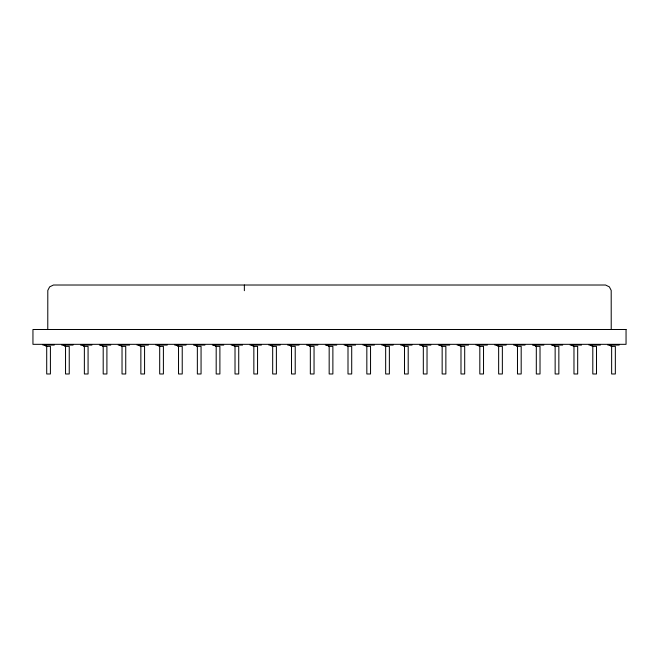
<?xml version="1.0" encoding="UTF-8"?>
<svg xmlns="http://www.w3.org/2000/svg" width="659" height="659" viewBox="0 0 659 659"><rect width="100%" height="100%" fill="white"/><g stroke="black" fill="none" stroke-linecap="round" stroke-linejoin="round"><path stroke-width="0.99" d="M42.86 345.069L54.26 345.069M61.691 345.069L73.091 345.069M80.522 345.069L91.922 345.069M99.352 345.069L110.753 345.069M118.183 345.069L129.584 345.069M137.014 345.069L148.415 345.069M155.845 345.069L167.246 345.069M174.676 345.069L186.077 345.069M193.507 345.069L204.908 345.069M212.338 345.069L223.739 345.069M231.169 345.069L242.57 345.069M250 345.069L261.401 345.069M268.831 345.069L280.232 345.069M287.662 345.069L299.062 345.069M306.493 345.069L317.893 345.069M325.324 345.069L336.724 345.069M344.155 345.069L355.555 345.069M362.985 345.069L374.386 345.069M381.816 345.069L393.217 345.069M400.647 345.069L412.048 345.069M419.478 345.069L430.879 345.069M438.309 345.069L449.71 345.069M457.14 345.069L468.541 345.069M475.971 345.069L487.372 345.069M494.802 345.069L506.203 345.069M513.633 345.069L525.034 345.069M532.464 345.069L543.864 345.069M551.295 345.069L562.695 345.069M570.126 345.069L581.526 345.069M588.957 345.069L600.357 345.069M607.787 345.069L619.188 345.069M609.27 345.069L611.634 346.37L615.341 346.37L615.341 373.983L611.634 373.983L611.634 346.37L609.649 345.069M590.439 345.069L592.803 346.37L596.51 346.37L596.51 373.983L592.803 373.983L592.803 346.37L590.818 345.069M571.608 345.069L573.973 346.37L577.679 346.37L577.679 373.983L573.973 373.983L573.973 346.37L571.987 345.069M552.777 345.069L555.142 346.37L558.848 346.37L558.848 373.983L555.142 373.983L555.142 346.37L553.156 345.069M533.947 345.069L536.311 346.37L540.018 346.37L540.018 373.983L536.311 373.983L536.311 346.37L534.325 345.069M515.116 345.069L517.48 346.37L521.187 346.37L521.187 373.983L517.48 373.983L517.48 346.37L515.495 345.069M496.285 345.069L498.649 346.37L502.356 346.37L502.356 373.983L498.649 373.983L498.649 346.37L496.664 345.069M477.454 345.069L479.818 346.37L483.525 346.37L483.525 373.983L479.818 373.983L479.818 346.37L477.833 345.069M458.623 345.069L460.987 346.37L464.694 346.37L464.694 373.983L460.987 373.983L460.987 346.37L459.002 345.069M439.792 345.069L442.156 346.37L445.863 346.37L445.863 373.983L442.156 373.983L442.156 346.37L440.171 345.069M420.961 345.069L423.325 346.37L427.032 346.37L427.032 373.983L423.325 373.983L423.325 346.37L421.34 345.069M402.13 345.069L404.494 346.37L408.201 346.37L408.201 373.983L404.494 373.983L404.494 346.37L402.509 345.069M383.299 345.069L385.663 346.37L389.37 346.37L389.37 373.983L385.663 373.983L385.663 346.37L383.678 345.069M364.468 345.069L366.832 346.37L370.539 346.37L370.539 373.983L366.832 373.983L366.832 346.37L364.847 345.069M345.637 345.069L348.001 346.37L351.708 346.37L351.708 373.983L348.001 373.983L348.001 346.37L346.016 345.069M326.806 345.069L329.171 346.37L332.877 346.37L332.877 373.983L329.171 373.983L329.171 346.37L327.185 345.069M307.975 345.069L310.34 346.37L314.046 346.37L314.046 373.983L310.34 373.983L310.34 346.37L308.354 345.069M289.144 345.069L291.509 346.37L295.216 346.37L295.216 373.983L291.509 373.983L291.509 346.37L289.523 345.069M270.314 345.069L272.678 346.37L276.385 346.37L276.385 373.983L272.678 373.983L272.678 346.37L270.692 345.069M251.483 345.069L253.847 346.37L257.554 346.37L257.554 373.983L253.847 373.983L253.847 346.37L251.862 345.069M232.652 345.069L235.016 346.37L238.723 346.37L238.723 373.983L235.016 373.983L235.016 346.37L233.031 345.069M213.821 345.069L216.185 346.37L219.892 346.37L219.892 373.983L216.185 373.983L216.185 346.37L214.2 345.069M194.99 345.069L197.354 346.37L201.061 346.37L201.061 373.983L197.354 373.983L197.354 346.37L195.369 345.069M176.159 345.069L178.523 346.37L182.23 346.37L182.23 373.983L178.523 373.983L178.523 346.37L176.538 345.069M157.328 345.069L159.692 346.37L163.399 346.37L163.399 373.983L159.692 373.983L159.692 346.37L157.707 345.069M138.497 345.069L140.861 346.37L144.568 346.37L144.568 373.983L140.861 373.983L140.861 346.37L138.876 345.069M119.666 345.069L122.03 346.37L125.737 346.37L125.737 373.983L122.03 373.983L122.03 346.37L120.045 345.069M100.835 345.069L103.199 346.37L106.906 346.37L106.906 373.983L103.199 373.983L103.199 346.37L101.214 345.069M82.004 345.069L84.368 346.37L88.075 346.37L88.075 373.983L84.368 373.983L84.368 346.37L82.383 345.069M63.173 345.069L65.538 346.37L69.244 346.37L69.244 373.983L65.538 373.983L65.538 346.37L63.552 345.069M44.342 345.069L46.707 346.37L50.413 346.37L50.413 373.983L46.707 373.983L46.707 346.37L44.721 345.069M611.222 329.5L611.198 290.413L609.369 286.871L605.547 285.017L53.453 285.017L49.631 286.871L47.802 290.413L47.777 329.5M244.357 285.017L244.357 290.693M626.05 329.5L32.95 329.5L32.95 344.327L626.05 344.327L626.05 329.5"/></g></svg>
